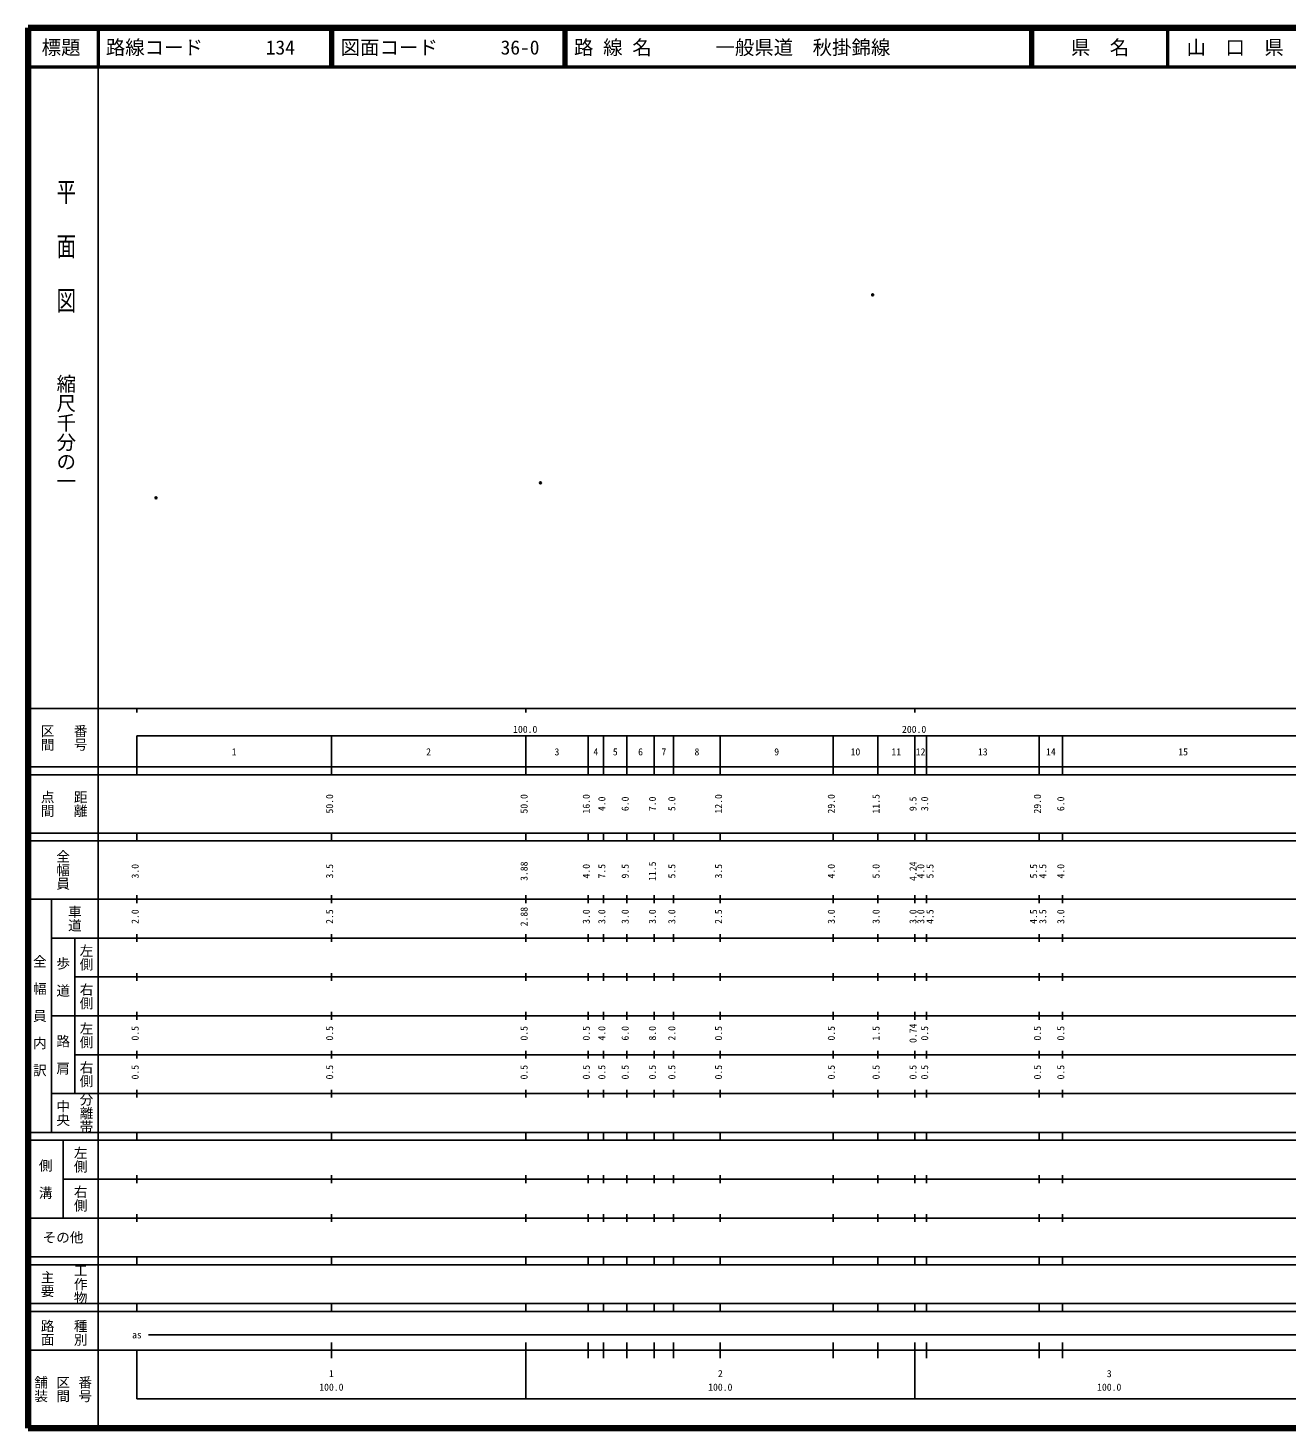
# Model space of a CAD drawing. Units: millimetres on the paper. Extents: x 40 to 680, y 20 to 380.
# Drawn here: x 40 to 363.7, y 20 to 380 of the extents above; entities that cross this region are included whole.
import ezdxf
from ezdxf.enums import TextEntityAlignment as Align

# ---------------------------------------------------------------- set-up
doc = ezdxf.new("R2010")
doc.units = ezdxf.units.MM
doc.header["$PDMODE"] = 32
doc.header["$PDSIZE"] = 0.5
doc.layers.add('M-OTRS', color=6, linetype='Continuous')
doc.layers.add('M-TTL-TXT', color=7, linetype='Continuous')
for name, color, linetype, lineweight in [('M-TTL', 2, 'Continuous', 140), ('M-TTL-BAND', 7, 'Continuous', 25), ('M-TTL-LINE', 7, 'Continuous', 50)]:
    doc.layers.add(name, color=color, linetype=linetype, lineweight=lineweight)
doc.styles.add('@ＭＳ ゴシック', font='')
doc.styles.add('ＭＳ ゴシック', font='')
doc.styles.get('@ＭＳ ゴシック').set_extended_font_data('@MS Gothic')
doc.styles.get('ＭＳ ゴシック').set_extended_font_data('MS Gothic')

msp = doc.modelspace()

# ---------------------------------------------------------------- linework, layer by layer
at = {"layer": 'M-OTRS'}
for p in [(257.176, 311.371), (171.742, 263.073), (72.91, 259.213)]:
    msp.add_point(p, dxfattribs=at)
at = {"layer": 'M-TTL'}
for p, q in [((40, 380), (40, 20)), ((680, 380), (40, 380)), ((40, 20), (680, 20))]:
    msp.add_line(p, q, dxfattribs=at)
at = {"layer": 'M-TTL-BAND'}
for p, q in [((58, 370), (58, 20)), ((40, 205), (579, 205)), ((68, 205), (68, 204)), ((168, 205), (168, 204)), ((268, 205), (268, 204)), ((68, 198), (579, 198)), ((68, 198), (68, 188)), ((118, 188), (118, 198)), ((168, 188), (168, 198)), ((184, 188), (184, 198)), ((188, 188), (188, 198)), ((194, 188), (194, 198)), ((201, 188), (201, 198)), ((206, 188), (206, 198)), ((218, 188), (218, 198)), ((247, 188), (247, 198)), ((258.5, 188), (258.5, 198)), ((268, 188), (268, 198)), ((271, 188), (271, 198)), ((300, 188), (300, 198)), ((306, 188), (306, 198)), ((40, 190), (579, 190)), ((40, 188), (579, 188)), ((40, 173), (579, 173)), ((68, 171), (68, 173)), ((118, 171), (118, 173)), ((168, 171), (168, 173)), ((184, 171), (184, 173)), ((188, 171), (188, 173)), ((194, 171), (194, 173)), ((201, 171), (201, 173)), ((206, 171), (206, 173)), ((218, 171), (218, 173)), ((247, 171), (247, 173)), ((258.5, 171), (258.5, 173)), ((268, 171), (268, 173)), ((271, 171), (271, 173)), ((300, 171), (300, 173)), ((306, 171), (306, 173)), ((40, 171), (579, 171)), ((40, 156), (579, 156)), ((46, 96), (46, 156)), ((68, 155), (68, 157)), ((118, 155), (118, 157)), ((168, 155), (168, 157)), ((184, 155), (184, 157)), ((188, 155), (188, 157)), ((194, 155), (194, 157)), ((201, 155), (201, 157)), ((206, 155), (206, 157)), ((218, 155), (218, 157)), ((247, 155), (247, 157)), ((258.5, 155), (258.5, 157)), ((268, 155), (268, 157)), ((271, 155), (271, 157)), ((300, 155), (300, 157)), ((306, 155), (306, 157)), ((46, 146), (579, 146)), ((52, 146), (52, 106)), ((68, 145), (68, 147)), ((118, 145), (118, 147)), ((168, 145), (168, 147)), ((184, 145), (184, 147)), ((188, 145), (188, 147)), ((194, 145), (194, 147)), ((201, 145), (201, 147)), ((206, 145), (206, 147)), ((218, 145), (218, 147)), ((247, 145), (247, 147)), ((258.5, 145), (258.5, 147)), ((268, 145), (268, 147)), ((271, 145), (271, 147)), ((300, 145), (300, 147)), ((306, 145), (306, 147)), ((68, 135), (68, 137)), ((118, 135), (118, 137)), ((168, 135), (168, 137)), ((184, 135), (184, 137)), ((188, 135), (188, 137)), ((194, 135), (194, 137)), ((201, 135), (201, 137)), ((206, 135), (206, 137)), ((218, 135), (218, 137)), ((247, 135), (247, 137)), ((258.5, 135), (258.5, 137)), ((268, 135), (268, 137)), ((271, 135), (271, 137)), ((300, 135), (300, 137)), ((306, 135), (306, 137)), ((52, 136), (579, 136)), ((46, 126), (579, 126)), ((68, 125), (68, 127)), ((118, 125), (118, 127)), ((168, 125), (168, 127)), ((184, 125), (184, 127)), ((188, 125), (188, 127)), ((194, 125), (194, 127)), ((201, 125), (201, 127)), ((206, 125), (206, 127)), ((218, 125), (218, 127)), ((247, 125), (247, 127)), ((258.5, 125), (258.5, 127)), ((268, 125), (268, 127)), ((271, 125), (271, 127)), ((300, 125), (300, 127)), ((306, 125), (306, 127)), ((52, 116), (579, 116)), ((68, 115), (68, 117)), ((118, 115), (118, 117)), ((168, 115), (168, 117)), ((184, 115), (184, 117)), ((188, 115), (188, 117)), ((194, 115), (194, 117)), ((201, 115), (201, 117)), ((206, 115), (206, 117)), ((218, 115), (218, 117)), ((247, 115), (247, 117)), ((258.5, 115), (258.5, 117)), ((268, 115), (268, 117)), ((271, 115), (271, 117)), ((300, 115), (300, 117)), ((306, 115), (306, 117)), ((46, 106), (579, 106)), ((68, 105), (68, 107)), ((118, 105), (118, 107)), ((168, 105), (168, 107)), ((184, 105), (184, 107)), ((188, 105), (188, 107)), ((194, 105), (194, 107)), ((201, 105), (201, 107)), ((206, 105), (206, 107)), ((218, 105), (218, 107)), ((247, 105), (247, 107)), ((258.5, 105), (258.5, 107)), ((268, 105), (268, 107)), ((271, 105), (271, 107)), ((300, 105), (300, 107)), ((306, 105), (306, 107)), ((40, 96), (579, 96)), ((40, 94), (579, 94)), ((49, 94), (49, 74)), ((68, 94), (68, 96)), ((118, 94), (118, 96)), ((168, 94), (168, 96)), ((184, 94), (184, 96)), ((188, 94), (188, 96)), ((194, 94), (194, 96)), ((201, 94), (201, 96)), ((206, 94), (206, 96)), ((218, 94), (218, 96)), ((247, 94), (247, 96)), ((258.5, 94), (258.5, 96)), ((268, 94), (268, 96)), ((271, 94), (271, 96)), ((300, 94), (300, 96)), ((306, 94), (306, 96)), ((49, 84), (579, 84)), ((68, 83), (68, 85)), ((118, 83), (118, 85)), ((168, 83), (168, 85)), ((184, 83), (184, 85)), ((188, 83), (188, 85)), ((194, 83), (194, 85)), ((201, 83), (201, 85)), ((206, 83), (206, 85)), ((218, 83), (218, 85)), ((247, 83), (247, 85)), ((258.5, 83), (258.5, 85)), ((268, 83), (268, 85)), ((271, 83), (271, 85)), ((300, 83), (300, 85)), ((306, 83), (306, 85)), ((40, 74), (579, 74)), ((68, 73), (68, 75)), ((118, 73), (118, 75)), ((168, 73), (168, 75)), ((184, 73), (184, 75)), ((188, 73), (188, 75)), ((194, 73), (194, 75)), ((201, 73), (201, 75)), ((206, 73), (206, 75)), ((218, 73), (218, 75)), ((247, 73), (247, 75)), ((258.5, 73), (258.5, 75)), ((268, 73), (268, 75)), ((271, 73), (271, 75)), ((300, 73), (300, 75)), ((306, 73), (306, 75)), ((40, 64), (579, 64)), ((40, 62), (579, 62)), ((68, 62), (68, 64)), ((118, 62), (118, 64)), ((168, 62), (168, 64)), ((184, 62), (184, 64)), ((188, 62), (188, 64)), ((194, 62), (194, 64)), ((201, 62), (201, 64)), ((206, 62), (206, 64)), ((218, 62), (218, 64)), ((247, 62), (247, 64)), ((258.5, 62), (258.5, 64)), ((268, 62), (268, 64)), ((271, 62), (271, 64)), ((300, 62), (300, 64)), ((306, 62), (306, 64)), ((40, 52), (579, 52)), ((68, 50), (68, 52)), ((118, 50), (118, 52)), ((168, 50), (168, 52)), ((184, 50), (184, 52)), ((188, 50), (188, 52)), ((194, 50), (194, 52)), ((201, 50), (201, 52)), ((206, 50), (206, 52)), ((218, 50), (218, 52)), ((247, 50), (247, 52)), ((258.5, 50), (258.5, 52)), ((268, 50), (268, 52)), ((271, 50), (271, 52)), ((300, 50), (300, 52)), ((306, 50), (306, 52)), ((40, 50), (579, 50)), ((71, 44), (565, 44)), ((40, 40), (579, 40)), ((68, 40), (68, 27.5)), ((118, 38), (118, 42)), ((168, 27.5), (168, 42)), ((184, 38), (184, 42)), ((188, 38), (188, 42)), ((194, 38), (194, 42)), ((201, 38), (201, 42)), ((206, 38), (206, 42)), ((218, 38), (218, 42)), ((247, 38), (247, 42)), ((258.5, 38), (258.5, 42)), ((268, 27.5), (268, 42)), ((271, 38), (271, 42)), ((300, 38), (300, 42)), ((306, 38), (306, 42)), ((68, 27.5), (579, 27.5))]:
    msp.add_line(p, q, dxfattribs=at)
at = {"layer": 'M-TTL-LINE'}
for p, q in [((58, 380), (58, 370)), ((117.75, 380), (117.75, 370)), ((118.25, 380), (118.25, 370)), ((177.75, 380), (177.75, 370)), ((178.25, 380), (178.25, 370)), ((297.75, 380), (297.75, 370)), ((298.25, 380), (298.25, 370)), ((333, 380), (333, 370)), ((40, 370), (680, 370))]:
    msp.add_line(p, q, dxfattribs=at)

# ---------------------------------------------------------------- texts
at = {"layer": 'M-TTL-BAND', "style": '@ＭＳ ゴシック', "width": 1.4}
msp.add_text('平  面  図', height=3.666, rotation=270, dxfattribs=at).set_placement((49.777, 306.475), align=Align.MIDDLE_RIGHT)
at = {"layer": 'M-TTL-BAND', "style": '@ＭＳ ゴシック'}
msp.add_text('縮尺千分の一', height=3.666, rotation=270, dxfattribs=at).set_placement((49.777, 261.03), align=Align.MIDDLE_RIGHT)
for s, p in [('区間', (45, 197.5)), ('番号', (53.5, 197.5)), ('点間', (45, 180.5)), ('距離', (53.5, 180.5)), ('全幅員', (49, 163.5)), ('車道', (52, 151)), ('左側', (55, 141)), ('全\u3000幅\u3000員\u3000内\u3000訳', (43, 126)), ('歩\u3000道', (49, 136)), ('右側', (55, 131)), ('左側', (55, 121)), ('路\u3000肩', (49, 116)), ('右側', (55, 111)), ('分離帯', (55, 101)), ('中央', (49, 101)), ('左側', (53.5, 89)), ('側\u3000溝', (44.5, 84)), ('右側', (53.5, 79)), ('工作物', (53.5, 57)), ('主要', (45, 57)), ('路面', (45, 44.5)), ('種別', (53.5, 44.5)), ('舗装', (43.333, 30)), ('区間', (49, 30)), ('番号', (54.667, 30))]:
    msp.add_text(s, height=2.566, rotation=270, dxfattribs=at).set_placement(p, align=Align.MIDDLE_CENTER)
at = {"layer": 'M-TTL-BAND', "style": 'ＭＳ ゴシック'}
for s, p in [('100.0', (167.844, 198.195)), ('200.0', (267.844, 198.195)), ('1', (93, 192.405)), ('2', (143, 192.405)), ('3', (176, 192.405)), ('4', (186, 192.405)), ('5', (191, 192.405)), ('6', (197.5, 192.405)), ('7', (203.5, 192.405)), ('8', (212, 192.405)), ('9', (232.5, 192.405)), ('10', (252.75, 192.405)), ('11', (263.25, 192.405)), ('12', (269.5, 192.405)), ('13', (285.5, 192.405)), ('14', (303, 192.405)), ('15', (337, 192.405)), ('as', (68, 42.5)), ('1', (118, 32.523)), ('2', (218, 32.523)), ('3', (318, 32.523)), ('100.0', (118, 29.033)), ('100.0', (218, 29.033)), ('100.0', (318, 29.033))]:
    msp.add_text(s, height=1.833, dxfattribs=at).set_placement(p, align=Align.BOTTOM_CENTER)
for s, p in [('50.0', (119, 180.5)), ('50.0', (169, 180.5)), ('16.0', (185, 180.5)), ('4.0', (189, 180.5)), ('6.0', (195, 180.5)), ('7.0', (202, 180.5)), ('5.0', (207, 180.5)), ('12.0', (219, 180.5)), ('29.0', (248, 180.5)), ('11.5', (259.5, 180.5)), ('9.5', (269, 180.5)), ('3.0', (272, 180.5)), ('29.0', (301, 180.5)), ('6.0', (307, 180.5)), ('3.0', (69, 163.174)), ('3.5', (119, 163.174)), ('3.88', (169, 163.174)), ('4.0', (185, 163.174)), ('7.5', (189, 163.174)), ('9.5', (195, 163.174)), ('11.5', (202, 163.174)), ('5.5', (207, 163.174)), ('3.5', (219, 163.174)), ('4.0', (248, 163.174)), ('5.0', (259.5, 163.174)), ('4.24', (269, 163.174)), ('4.0', (271, 163.174)), ('5.5', (273.37, 163.174)), ('5.5', (300, 163.174)), ('4.5', (302.37, 163.174)), ('4.0', (307, 163.174)), ('2.0', (69, 151.5)), ('2.5', (119, 151.5)), ('2.88', (169, 151.5)), ('3.0', (185, 151.5)), ('3.0', (189, 151.5)), ('3.0', (195, 151.5)), ('3.0', (202, 151.5)), ('3.0', (207, 151.5)), ('2.5', (219, 151.5)), ('3.0', (248, 151.5)), ('3.0', (259.5, 151.5)), ('3.0', (269, 151.5)), ('3.0', (271, 151.5)), ('4.5', (273.37, 151.5)), ('4.5', (300, 151.5)), ('3.5', (302.37, 151.5)), ('3.0', (307, 151.5)), ('0.5', (69, 121.5)), ('0.5', (119, 121.5)), ('0.5', (169, 121.5)), ('0.5', (185, 121.5)), ('4.0', (189, 121.5)), ('6.0', (195, 121.5)), ('8.0', (202, 121.5)), ('2.0', (207, 121.5)), ('0.5', (219, 121.5)), ('0.5', (248, 121.5)), ('1.5', (259.5, 121.5)), ('0.74', (269, 121.5)), ('0.5', (272, 121.5)), ('0.5', (301, 121.5)), ('0.5', (307, 121.5)), ('0.5', (69, 111.5)), ('0.5', (119, 111.5)), ('0.5', (169, 111.5)), ('0.5', (185, 111.5)), ('0.5', (189, 111.5)), ('0.5', (195, 111.5)), ('0.5', (202, 111.5)), ('0.5', (207, 111.5)), ('0.5', (219, 111.5)), ('0.5', (248, 111.5)), ('0.5', (259.5, 111.5)), ('0.5', (269, 111.5)), ('0.5', (272, 111.5)), ('0.5', (301, 111.5)), ('0.5', (307, 111.5))]:
    msp.add_text(s, height=1.833, rotation=90, dxfattribs=at).set_placement(p, align=Align.BOTTOM_CENTER)
msp.add_text('その他', height=2.566, dxfattribs=at).set_placement((49, 69), align=Align.MIDDLE_CENTER)
at = {"layer": 'M-TTL-TXT', "style": 'ＭＳ ゴシック'}
for s, p in [('標題', (48.5, 375)), ('県\u3000名', (315.625, 375)), ('山\u3000口\u3000県', (350.375, 375))]:
    msp.add_text(s, height=3.666, dxfattribs=at).set_placement(p, align=Align.MIDDLE_CENTER)
for s, p in [('路線コード', (60, 375)), ('134', (101.142, 375)), ('図面コード', (120.38, 375)), ('36-0', (161.521, 375)), ('路 線 名', (180.38, 375)), ('一般県道\u3000秋掛錦線', (216.734, 375))]:
    msp.add_text(s, height=3.666, dxfattribs=at).set_placement(p, align=Align.MIDDLE_LEFT)

doc.saveas('drawing.dxf')
